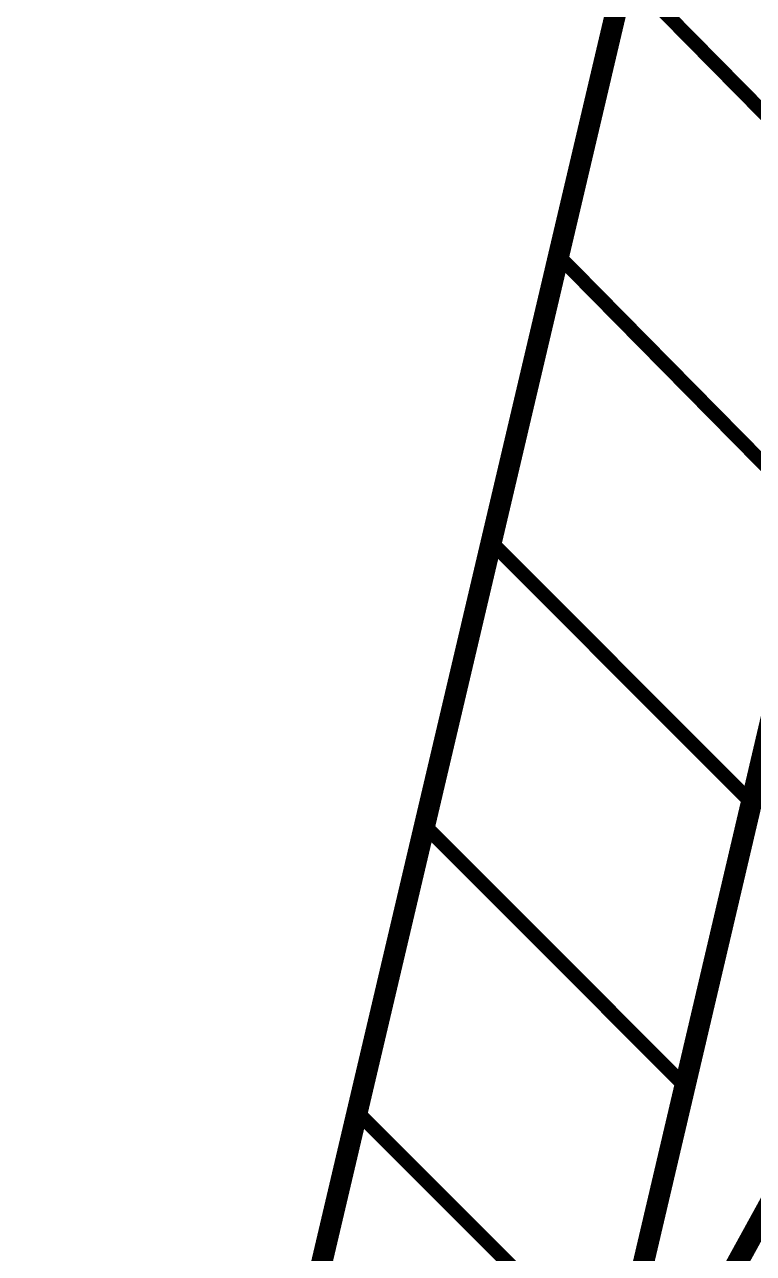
# Model space of a CAD drawing. Extents: x 0.1 to 11.6, y 0.3 to 16.2.
# Drawn here: x 7.98 to 8.323, y 13.057 to 13.636 of the extents above; entities that cross this region are included whole.
import ezdxf

# ---------------------------------------------------------------- set-up
doc = ezdxf.new("R2010")
doc.units = 0
doc.header["$MEASUREMENT"] = 0

msp = doc.modelspace()

# ---------------------------------------------------------------- linework, layer by layer
at = {"color": 0}
for points, const_width in [([(9.91835, 12.2217), (9.91835, 14.365), (9.16, 14.365), (9.16, 13.995), (8.34169, 13.995), (7.97, 12.415), (7.57167, 12.375), (7.57167, 11.8117), (7.97, 11.7717), (8.34169, 10.19), (9.16, 10.19), (9.16, 9.82167), (9.91835, 9.82167), (9.91835, 11.9633)], 0.01), ([(8.09, 12.2783), (8.45833, 13.8483)], 0.01), ([(8.38499, 13.5367), (8.26335, 13.66)], 0.006667), ([(8.35335, 13.4033), (8.23167, 13.5267)], 0.006667), ([(8.32335, 13.2683), (8.19997, 13.3917)], 0.006667), ([(8.29167, 13.135), (8.16835, 13.2584)], 0.006667), ([(8.25999, 13), (8.13667, 13.1233)], 0.006667), ([(8.27333, 12.975), (8.33832, 13.0933), (8.35499, 13.09)], 0.01), ([(8.27333, 12.97), (8.33664, 13.0883)], 0.006667)]:
    msp.add_lwpolyline(points, dxfattribs=dict(at, const_width=const_width))

doc.saveas('drawing.dxf')
